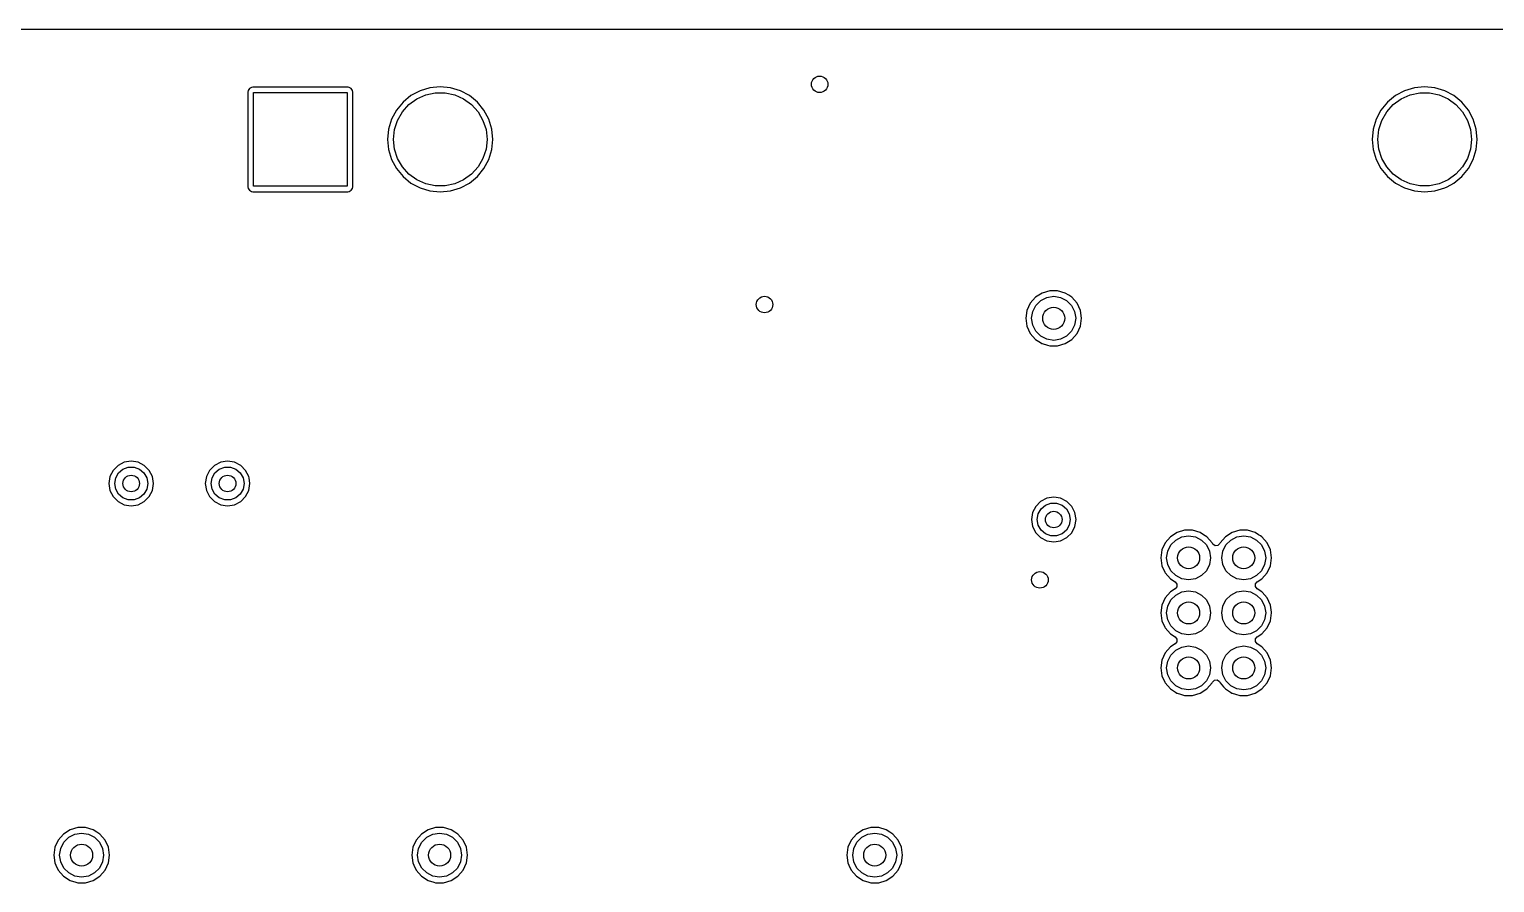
# Model space of a CAD drawing. Extents: x 107 to 211, y -135 to -72.
# Drawn here: x 158.65 to 185.26, y -87 to -71.5 of the extents above; entities that cross this region are included whole.
import ezdxf

# ---------------------------------------------------------------- set-up
doc = ezdxf.new("R2010")
doc.units = 0
doc.layers.add('BLACK', color=7, linetype='CONTINUOUS')

msp = doc.modelspace()

# ---------------------------------------------------------------- linework, layer by layer
at = {"layer": 'BLACK', "linetype": 'CONTINUOUS'}
for p, q in [((110.750911, -71.5005), (207.249089, -71.5005)), ((162.626281, -72.610788), (162.620451, -72.640102)), ((162.626282, -72.610786), (162.626281, -72.610788)), ((162.648493, -72.577543), (162.626282, -72.610786)), ((162.648496, -72.57754), (162.648493, -72.577543)), ((162.681735, -72.555331), (162.648496, -72.57754)), ((162.711053, -72.5495), (162.681735, -72.555331)), ((164.430848, -72.5495), (162.711053, -72.5495)), ((164.43085, -72.5495), (164.430848, -72.5495)), ((164.44251, -72.551819), (164.43085, -72.5495)), ((164.460162, -72.55533), (164.44251, -72.551819)), ((164.460164, -72.555331), (164.460162, -72.55533)), ((164.493407, -72.577542), (164.460164, -72.555331)), ((164.49341, -72.577545), (164.493407, -72.577542)), ((164.515619, -72.610784), (164.49341, -72.577545)), ((164.515619, -72.610786), (164.515619, -72.610784)), ((164.51562, -72.610787), (164.515619, -72.610786)), ((164.52145, -72.640102), (164.51562, -72.610787)), ((165.745445, -72.617605), (165.580333, -72.705859)), ((165.924618, -72.563253), (165.745445, -72.617605)), ((166.110951, -72.544901), (165.924618, -72.563253)), ((166.297283, -72.563253), (166.110951, -72.544901)), ((166.476456, -72.617605), (166.297283, -72.563253)), ((166.641568, -72.705859), (166.476456, -72.617605)), ((183.619494, -72.617605), (183.454382, -72.705859)), ((183.798667, -72.563253), (183.619494, -72.617605)), ((183.985, -72.544901), (183.798667, -72.563253)), ((184.171332, -72.563253), (183.985, -72.544901)), ((184.350505, -72.617605), (184.171332, -72.563253)), ((184.515617, -72.705859), (184.350505, -72.617605)), ((162.620451, -72.640102), (162.620451, -74.359897)), ((162.720951, -74.35), (162.720951, -72.65)), ((162.720951, -72.65), (164.420951, -72.65)), ((164.420951, -72.65), (164.420951, -74.35)), ((164.52145, -73.5), (164.52145, -72.640102)), ((165.435594, -72.824643), (165.316816, -72.969373)), ((165.423287, -73.000383), (165.54219, -72.868327)), ((165.580324, -72.705865), (165.435594, -72.824643)), ((165.54219, -72.868327), (165.685951, -72.763878)), ((165.580333, -72.705859), (165.580324, -72.705865)), ((165.685951, -72.763878), (165.848287, -72.691602)), ((165.848287, -72.691602), (166.022102, -72.654656)), ((166.022102, -72.654656), (166.1998, -72.654656)), ((166.1998, -72.654656), (166.373615, -72.691602)), ((166.373615, -72.691602), (166.535951, -72.763878)), ((166.535951, -72.763878), (166.679712, -72.868327)), ((166.641573, -72.705862), (166.641568, -72.705859)), ((166.641576, -72.705864), (166.641573, -72.705862)), ((166.786308, -72.824643), (166.641576, -72.705864)), ((166.679712, -72.868327), (166.798615, -73.000383)), ((166.905087, -72.969375), (166.786308, -72.824643)), ((183.309643, -72.824643), (183.190865, -72.969373)), ((183.297336, -73.000383), (183.416239, -72.868327)), ((183.454373, -72.705865), (183.309643, -72.824643)), ((183.416239, -72.868327), (183.56, -72.763878)), ((183.454382, -72.705859), (183.454373, -72.705865)), ((183.56, -72.763878), (183.722336, -72.691602)), ((183.722336, -72.691602), (183.896151, -72.654656)), ((183.896151, -72.654656), (184.073849, -72.654656)), ((184.073849, -72.654656), (184.247664, -72.691602)), ((184.247664, -72.691602), (184.41, -72.763878)), ((184.41, -72.763878), (184.553761, -72.868327)), ((184.515622, -72.705862), (184.515617, -72.705859)), ((184.515625, -72.705864), (184.515622, -72.705862)), ((184.660357, -72.824643), (184.515625, -72.705864)), ((184.553761, -72.868327), (184.672664, -73.000383)), ((184.779136, -72.969375), (184.660357, -72.824643)), ((165.228556, -73.134494), (165.174204, -73.313667)), ((165.31681, -72.969382), (165.228556, -73.134494)), ((165.279526, -73.323275), (165.334437, -73.154274)), ((165.316816, -72.969373), (165.31681, -72.969382)), ((165.334437, -73.154274), (165.423287, -73.000383)), ((166.798615, -73.000383), (166.887465, -73.154274)), ((166.887465, -73.154274), (166.942376, -73.323275)), ((166.905089, -72.96938), (166.905087, -72.969375)), ((166.905091, -72.969382), (166.905089, -72.96938)), ((166.993345, -73.134494), (166.905091, -72.969382)), ((166.993345, -73.134496), (166.993345, -73.134494)), ((166.993347, -73.134499), (166.993345, -73.134496)), ((167.047698, -73.313669), (166.993347, -73.134499)), ((183.102605, -73.134494), (183.048253, -73.313667)), ((183.190859, -72.969382), (183.102605, -73.134494)), ((183.153575, -73.323275), (183.208486, -73.154274)), ((183.190865, -72.969373), (183.190859, -72.969382)), ((183.208486, -73.154274), (183.297336, -73.000383)), ((184.672664, -73.000383), (184.761514, -73.154274)), ((184.761514, -73.154274), (184.816425, -73.323275)), ((184.779138, -72.96938), (184.779136, -72.969375)), ((184.77914, -72.969382), (184.779138, -72.96938)), ((184.867394, -73.134494), (184.77914, -72.969382)), ((184.867394, -73.134496), (184.867394, -73.134494)), ((184.867396, -73.134499), (184.867394, -73.134496)), ((184.921747, -73.313669), (184.867396, -73.134499)), ((165.174204, -73.313667), (165.155852, -73.5)), ((165.260951, -73.5), (165.279526, -73.323275)), ((166.942376, -73.323275), (166.960951, -73.5)), ((167.06605, -73.5), (167.047698, -73.313669)), ((183.048253, -73.313667), (183.029901, -73.5)), ((183.135, -73.5), (183.153575, -73.323275)), ((184.816425, -73.323275), (184.835, -73.5)), ((184.940099, -73.5), (184.921747, -73.313669)), ((164.521451, -74.359899), (164.52145, -73.5)), ((165.155852, -73.5), (165.174204, -73.686332)), ((165.174204, -73.686332), (165.228556, -73.865505)), ((165.279526, -73.676725), (165.260951, -73.5)), ((165.334437, -73.845726), (165.279526, -73.676725)), ((166.942376, -73.676725), (166.887465, -73.845726)), ((166.960951, -73.5), (166.942376, -73.676725)), ((166.993347, -73.865501), (167.047698, -73.686331)), ((167.047698, -73.686331), (167.06605, -73.5)), ((183.029901, -73.5), (183.048253, -73.686332)), ((183.048253, -73.686332), (183.102605, -73.865505)), ((183.153575, -73.676725), (183.135, -73.5)), ((183.208486, -73.845726), (183.153575, -73.676725)), ((184.816425, -73.676725), (184.761514, -73.845726)), ((184.835, -73.5), (184.816425, -73.676725)), ((184.867396, -73.865501), (184.921747, -73.686331)), ((184.921747, -73.686331), (184.940099, -73.5)), ((165.228556, -73.865505), (165.31681, -74.030617)), ((165.423287, -73.999617), (165.334437, -73.845726)), ((166.887465, -73.845726), (166.798615, -73.999617)), ((166.905087, -74.030625), (166.993347, -73.865501)), ((183.102605, -73.865505), (183.190859, -74.030617)), ((183.297336, -73.999617), (183.208486, -73.845726)), ((184.761514, -73.845726), (184.672664, -73.999617)), ((184.779136, -74.030625), (184.867396, -73.865501)), ((165.31681, -74.030617), (165.316813, -74.030622)), ((165.316813, -74.030622), (165.316815, -74.030625)), ((165.316815, -74.030625), (165.435594, -74.175357)), ((165.54219, -74.131673), (165.423287, -73.999617)), ((165.435594, -74.175357), (165.580326, -74.294136)), ((165.685951, -74.236122), (165.54219, -74.131673)), ((166.679712, -74.131673), (166.535951, -74.236122)), ((166.641576, -74.294136), (166.786308, -74.175357)), ((166.798615, -73.999617), (166.679712, -74.131673)), ((166.786308, -74.175357), (166.905087, -74.030625)), ((183.190859, -74.030617), (183.190862, -74.030622)), ((183.190862, -74.030622), (183.190864, -74.030625)), ((183.190864, -74.030625), (183.309643, -74.175357)), ((183.416239, -74.131673), (183.297336, -73.999617)), ((183.309643, -74.175357), (183.454375, -74.294136)), ((183.56, -74.236122), (183.416239, -74.131673)), ((184.553761, -74.131673), (184.41, -74.236122)), ((184.515625, -74.294136), (184.660357, -74.175357)), ((184.672664, -73.999617), (184.553761, -74.131673)), ((184.660357, -74.175357), (184.779136, -74.030625)), ((162.620451, -74.359897), (162.626282, -74.389215)), ((162.626282, -74.389215), (162.648491, -74.422454)), ((162.648491, -74.422454), (162.648493, -74.422456)), ((162.648493, -74.422456), (162.648494, -74.422457)), ((162.648494, -74.422457), (162.681738, -74.444669)), ((162.681738, -74.444669), (162.711052, -74.4505)), ((162.711052, -74.4505), (164.430849, -74.450499)), ((164.420951, -74.35), (162.720951, -74.35)), ((164.430849, -74.450499), (164.460164, -74.444669)), ((164.460164, -74.444669), (164.460165, -74.444668)), ((164.460165, -74.444668), (164.460166, -74.444668)), ((164.460166, -74.444668), (164.493405, -74.422459)), ((164.493404, -74.422459), (164.493408, -74.422457)), ((164.493405, -74.422459), (164.493404, -74.422459)), ((164.493408, -74.422457), (164.51562, -74.389213)), ((164.51562, -74.389213), (164.521451, -74.359899)), ((165.580326, -74.294136), (165.580331, -74.294138)), ((165.580331, -74.294138), (165.580333, -74.29414)), ((165.580333, -74.29414), (165.745445, -74.382394)), ((165.848287, -74.308398), (165.685951, -74.236122)), ((165.745445, -74.382394), (165.745447, -74.382394)), ((165.745447, -74.382394), (165.74545, -74.382396)), ((165.74545, -74.382396), (165.92462, -74.436747)), ((166.022102, -74.345344), (165.848287, -74.308398)), ((165.92462, -74.436747), (166.110951, -74.455099)), ((166.1998, -74.345344), (166.022102, -74.345344)), ((166.110951, -74.455099), (166.297282, -74.436747)), ((166.373615, -74.308398), (166.1998, -74.345344)), ((166.297282, -74.436747), (166.476452, -74.382396)), ((166.535951, -74.236122), (166.373615, -74.308398)), ((166.476452, -74.382396), (166.641576, -74.294136)), ((183.454375, -74.294136), (183.45438, -74.294138)), ((183.45438, -74.294138), (183.454382, -74.29414)), ((183.454382, -74.29414), (183.619494, -74.382394)), ((183.722336, -74.308398), (183.56, -74.236122)), ((183.619494, -74.382394), (183.619496, -74.382394)), ((183.619496, -74.382394), (183.619499, -74.382396)), ((183.619499, -74.382396), (183.798669, -74.436747)), ((183.896151, -74.345344), (183.722336, -74.308398)), ((183.798669, -74.436747), (183.985, -74.455099)), ((184.073849, -74.345344), (183.896151, -74.345344)), ((183.985, -74.455099), (184.171331, -74.436747)), ((184.247664, -74.308398), (184.073849, -74.345344)), ((184.171331, -74.436747), (184.350501, -74.382396)), ((184.41, -74.236122), (184.247664, -74.308398)), ((184.350501, -74.382396), (184.392594, -74.359897)), ((184.392594, -74.359897), (184.515625, -74.294136)), ((177.039945, -76.290047), (176.918875, -76.367855)), ((177.039949, -76.290046), (177.039945, -76.290047)), ((177.178036, -76.2495), (177.039949, -76.290046)), ((177.126393, -76.369577), (177.25, -76.35)), ((177.178039, -76.2495), (177.178036, -76.2495)), ((177.321961, -76.2495), (177.178039, -76.2495)), ((177.25, -76.35), (177.373607, -76.369577)), ((177.321964, -76.2495), (177.321961, -76.2495)), ((177.46005, -76.290046), (177.321964, -76.2495)), ((177.460054, -76.290047), (177.46005, -76.290046)), ((177.524182, -76.33126), (177.460054, -76.290047)), ((177.581128, -76.367857), (177.524182, -76.33126)), ((176.764834, -76.607545), (176.744353, -76.75)), ((176.824623, -76.476626), (176.764834, -76.607545)), ((176.918868, -76.36786), (176.824623, -76.476626)), ((176.85, -76.75), (176.869577, -76.626393)), ((176.869577, -76.626393), (176.926393, -76.514886)), ((176.918875, -76.367855), (176.918868, -76.36786)), ((176.926393, -76.514886), (177.014886, -76.426393)), ((177.014886, -76.426393), (177.126393, -76.369577)), ((177.373607, -76.369577), (177.485114, -76.426393)), ((177.485114, -76.426393), (177.573607, -76.514886)), ((177.573607, -76.514886), (177.630423, -76.626393)), ((177.581129, -76.367859), (177.581128, -76.367857)), ((177.581131, -76.36786), (177.581129, -76.367859)), ((177.628, -76.421951), (177.581131, -76.36786)), ((177.675377, -76.476627), (177.628, -76.421951)), ((177.630423, -76.626393), (177.65, -76.75)), ((177.735165, -76.607543), (177.675377, -76.476627)), ((177.755647, -76.75), (177.735165, -76.607543)), ((176.744353, -76.75), (176.764834, -76.892454)), ((176.764834, -76.892454), (176.824623, -77.023373)), ((176.869577, -76.873607), (176.85, -76.75)), ((176.926393, -76.985114), (176.869577, -76.873607)), ((177.630423, -76.873607), (177.573607, -76.985114)), ((177.65, -76.75), (177.630423, -76.873607)), ((177.675377, -77.023373), (177.735165, -76.892457)), ((177.735165, -76.892457), (177.755647, -76.75)), ((176.824623, -77.023373), (176.918868, -77.132139)), ((176.918868, -77.132139), (176.918869, -77.13214)), ((176.918869, -77.13214), (176.918872, -77.132143)), ((176.918872, -77.132143), (177.011474, -77.191654)), ((177.014886, -77.073607), (176.926393, -76.985114)), ((177.126393, -77.130423), (177.014886, -77.073607)), ((177.25, -77.15), (177.126393, -77.130423)), ((177.373607, -77.130423), (177.25, -77.15)), ((177.485114, -77.073607), (177.373607, -77.130423)), ((177.460053, -77.209953), (177.581128, -77.132143)), ((177.573607, -76.985114), (177.485114, -77.073607)), ((177.581128, -77.132143), (177.675377, -77.023373)), ((177.011474, -77.191654), (177.033646, -77.205904)), ((177.033646, -77.205904), (177.039947, -77.209953)), ((177.039947, -77.209953), (177.136632, -77.238342)), ((177.136632, -77.238342), (177.178035, -77.250499)), ((177.178035, -77.250499), (177.178037, -77.2505)), ((177.178037, -77.2505), (177.178039, -77.2505)), ((177.178039, -77.2505), (177.321963, -77.2505)), ((177.321963, -77.2505), (177.321964, -77.250499)), ((177.321964, -77.250499), (177.460053, -77.209953)), ((160.171951, -79.511656), (160.114353, -79.624698)), ((160.261656, -79.421951), (160.171951, -79.511656)), ((160.374698, -79.364353), (160.261656, -79.421951)), ((160.270187, -79.557164), (160.35, -79.490192)), ((160.35, -79.490192), (160.447906, -79.454558)), ((160.5, -79.344508), (160.374698, -79.364353)), ((160.447906, -79.454558), (160.552094, -79.454558)), ((160.625301, -79.364353), (160.5, -79.344508)), ((160.552094, -79.454558), (160.65, -79.490192)), ((160.625302, -79.364353), (160.625301, -79.364353)), ((160.625304, -79.364354), (160.625302, -79.364353)), ((160.738342, -79.42195), (160.625304, -79.364354)), ((160.65, -79.490192), (160.729813, -79.557164)), ((160.82805, -79.511658), (160.738342, -79.42195)), ((160.885646, -79.624696), (160.82805, -79.511658)), ((161.921951, -79.511656), (161.864353, -79.624698)), ((162.011656, -79.421951), (161.921951, -79.511656)), ((162.124698, -79.364353), (162.011656, -79.421951)), ((162.020187, -79.557164), (162.1, -79.490192)), ((162.1, -79.490192), (162.197906, -79.454558)), ((162.25, -79.344508), (162.124698, -79.364353)), ((162.197906, -79.454558), (162.302094, -79.454558)), ((162.375301, -79.364353), (162.25, -79.344508)), ((162.302094, -79.454558), (162.4, -79.490192)), ((162.375302, -79.364353), (162.375301, -79.364353)), ((162.375304, -79.364354), (162.375302, -79.364353)), ((162.488342, -79.42195), (162.375304, -79.364354)), ((162.4, -79.490192), (162.479813, -79.557164)), ((162.57805, -79.511658), (162.488342, -79.42195)), ((162.635646, -79.624696), (162.57805, -79.511658)), ((160.114353, -79.624698), (160.094508, -79.75)), ((160.094508, -79.75), (160.114353, -79.875301)), ((160.2, -79.75), (160.218092, -79.647394)), ((160.218092, -79.852606), (160.2, -79.75)), ((160.218092, -79.647394), (160.270187, -79.557164)), ((160.729813, -79.557164), (160.781908, -79.647394)), ((160.781908, -79.647394), (160.8, -79.75)), ((160.8, -79.75), (160.781908, -79.852606)), ((160.905492, -79.75), (160.885646, -79.624696)), ((160.885646, -79.875304), (160.905492, -79.75)), ((161.864353, -79.624698), (161.844508, -79.75)), ((161.844508, -79.75), (161.864353, -79.875301)), ((161.95, -79.75), (161.968092, -79.647394)), ((161.968092, -79.852606), (161.95, -79.75)), ((161.968092, -79.647394), (162.020187, -79.557164)), ((162.479813, -79.557164), (162.531908, -79.647394)), ((162.531908, -79.647394), (162.55, -79.75)), ((162.55, -79.75), (162.531908, -79.852606)), ((162.639246, -79.647425), (162.635646, -79.624696)), ((162.635646, -79.875304), (162.655492, -79.75)), ((162.655492, -79.75), (162.639246, -79.647425)), ((160.114353, -79.875301), (160.114353, -79.875302)), ((160.114353, -79.875302), (160.114354, -79.875304)), ((160.114354, -79.875304), (160.17195, -79.988342)), ((160.17195, -79.988342), (160.261658, -80.07805)), ((160.270187, -79.942836), (160.218092, -79.852606)), ((160.261658, -80.07805), (160.374696, -80.135646)), ((160.35, -80.009808), (160.270187, -79.942836)), ((160.447906, -80.045442), (160.35, -80.009808)), ((160.552094, -80.045442), (160.447906, -80.045442)), ((160.65, -80.009808), (160.552094, -80.045442)), ((160.625304, -80.135646), (160.738342, -80.07805)), ((160.729813, -79.942836), (160.65, -80.009808)), ((160.781908, -79.852606), (160.729813, -79.942836)), ((160.738342, -80.07805), (160.82805, -79.988342)), ((160.82805, -79.988342), (160.885646, -79.875304)), ((161.864353, -79.875301), (161.864353, -79.875302)), ((161.864353, -79.875302), (161.864354, -79.875304)), ((161.864354, -79.875304), (161.92195, -79.988342)), ((161.92195, -79.988342), (162.011658, -80.07805)), ((162.020187, -79.942836), (161.968092, -79.852606)), ((162.011658, -80.07805), (162.124696, -80.135646)), ((162.1, -80.009808), (162.020187, -79.942836)), ((162.197906, -80.045442), (162.1, -80.009808)), ((162.302094, -80.045442), (162.197906, -80.045442)), ((162.4, -80.009808), (162.302094, -80.045442)), ((162.375304, -80.135646), (162.488342, -80.07805)), ((162.479813, -79.942836), (162.4, -80.009808)), ((162.531908, -79.852606), (162.479813, -79.942836)), ((162.488342, -80.07805), (162.57805, -79.988342)), ((162.57805, -79.988342), (162.635646, -79.875304)), ((177.012607, -80.076951), (176.922902, -80.166656)), ((177.125649, -80.019353), (177.012607, -80.076951)), ((177.250951, -79.999508), (177.125649, -80.019353)), ((177.376252, -80.019353), (177.250951, -79.999508)), ((177.376253, -80.019353), (177.376252, -80.019353)), ((177.376255, -80.019354), (177.376253, -80.019353)), ((177.489293, -80.07695), (177.376255, -80.019354)), ((177.579001, -80.166658), (177.489293, -80.07695)), ((160.374696, -80.135646), (160.5, -80.155492)), ((160.5, -80.155492), (160.625304, -80.135646)), ((162.124696, -80.135646), (162.25, -80.155492)), ((162.25, -80.155492), (162.375304, -80.135646)), ((176.865304, -80.279698), (176.845459, -80.405)), ((176.922902, -80.166656), (176.865304, -80.279698)), ((176.950951, -80.405), (176.969043, -80.302394)), ((176.969043, -80.302394), (177.021138, -80.212164)), ((177.021138, -80.212164), (177.100951, -80.145192)), ((177.100951, -80.145192), (177.198857, -80.109558)), ((177.198857, -80.109558), (177.303045, -80.109558)), ((177.303045, -80.109558), (177.400951, -80.145192)), ((177.400951, -80.145192), (177.480764, -80.212164)), ((177.480764, -80.212164), (177.532859, -80.302394)), ((177.532859, -80.302394), (177.550951, -80.405)), ((177.636597, -80.279696), (177.579001, -80.166658)), ((177.656443, -80.405), (177.636597, -80.279696)), ((176.845459, -80.405), (176.865304, -80.530301)), ((176.865304, -80.530301), (176.865304, -80.530302)), ((176.865304, -80.530302), (176.865305, -80.530304)), ((176.865305, -80.530304), (176.922901, -80.643342)), ((176.969043, -80.507606), (176.950951, -80.405)), ((177.021138, -80.597836), (176.969043, -80.507606)), ((177.100951, -80.664808), (177.021138, -80.597836)), ((177.480764, -80.597836), (177.400951, -80.664808)), ((177.532859, -80.507606), (177.480764, -80.597836)), ((177.550951, -80.405), (177.532859, -80.507606)), ((177.579001, -80.643342), (177.636597, -80.530304)), ((177.636597, -80.530304), (177.656443, -80.405)), ((179.628036, -80.5995), (179.489949, -80.640046)), ((179.628039, -80.5995), (179.628036, -80.5995)), ((179.771961, -80.5995), (179.628039, -80.5995)), ((179.771964, -80.5995), (179.771961, -80.5995)), ((179.91005, -80.640046), (179.771964, -80.5995)), ((180.628036, -80.5995), (180.489949, -80.640046)), ((180.628039, -80.5995), (180.628036, -80.5995)), ((180.771961, -80.5995), (180.628039, -80.5995)), ((180.771964, -80.5995), (180.771961, -80.5995)), ((180.91005, -80.640046), (180.771964, -80.5995)), ((176.922901, -80.643342), (177.012609, -80.73305)), ((177.012609, -80.73305), (177.125647, -80.790646)), ((177.198857, -80.700442), (177.100951, -80.664808)), ((177.125647, -80.790646), (177.250951, -80.810492)), ((177.303045, -80.700442), (177.198857, -80.700442)), ((177.250951, -80.810492), (177.376255, -80.790646)), ((177.400951, -80.664808), (177.303045, -80.700442)), ((177.376255, -80.790646), (177.489293, -80.73305)), ((177.489293, -80.73305), (177.579001, -80.643342)), ((179.274623, -80.826626), (179.214834, -80.957545)), ((179.368868, -80.71786), (179.274623, -80.826626)), ((179.319577, -80.976393), (179.376393, -80.864886)), ((179.368875, -80.717855), (179.368868, -80.71786)), ((179.489945, -80.640047), (179.368875, -80.717855)), ((179.376393, -80.864886), (179.464886, -80.776393)), ((179.464886, -80.776393), (179.576393, -80.719577)), ((179.489949, -80.640046), (179.489945, -80.640047)), ((179.576393, -80.719577), (179.7, -80.7)), ((179.7, -80.7), (179.823607, -80.719577)), ((179.823607, -80.719577), (179.935114, -80.776393)), ((179.910054, -80.640047), (179.91005, -80.640046)), ((179.971288, -80.6794), (179.910054, -80.640047)), ((179.935114, -80.776393), (180.023607, -80.864886)), ((180.031128, -80.717857), (179.971288, -80.6794)), ((180.023607, -80.864886), (180.080423, -80.976393)), ((180.031129, -80.717859), (180.031128, -80.717857)), ((180.031131, -80.71786), (180.031129, -80.717859)), ((180.125377, -80.826627), (180.031131, -80.71786)), ((180.132688, -80.842635), (180.125377, -80.826627)), ((180.139721, -80.854816), (180.132688, -80.842635)), ((180.181414, -80.883521), (180.139721, -80.854816)), ((180.231804, -80.87871), (180.181414, -80.883521)), ((180.267312, -80.842635), (180.231804, -80.87871)), ((180.274622, -80.826627), (180.267312, -80.842635)), ((180.368868, -80.71786), (180.274622, -80.826627)), ((180.319577, -80.976393), (180.376393, -80.864886)), ((180.368875, -80.717855), (180.368868, -80.71786)), ((180.489945, -80.640047), (180.368875, -80.717855)), ((180.376393, -80.864886), (180.464886, -80.776393)), ((180.464886, -80.776393), (180.576393, -80.719577)), ((180.489949, -80.640046), (180.489945, -80.640047)), ((180.576393, -80.719577), (180.7, -80.7)), ((180.7, -80.7), (180.823607, -80.719577)), ((180.823607, -80.719577), (180.935114, -80.776393)), ((180.910054, -80.640047), (180.91005, -80.640046)), ((180.971288, -80.6794), (180.910054, -80.640047)), ((180.935114, -80.776393), (181.023607, -80.864886)), ((181.003342, -80.7), (180.971288, -80.6794)), ((181.031128, -80.717857), (181.003342, -80.7)), ((181.023607, -80.864886), (181.080423, -80.976393)), ((181.125377, -80.826627), (181.031128, -80.717857)), ((181.185165, -80.957543), (181.125377, -80.826627)), ((179.214834, -80.957545), (179.194353, -81.1)), ((179.194353, -81.1), (179.214834, -81.242454)), ((179.3, -81.1), (179.319577, -80.976393)), ((179.319577, -81.223607), (179.3, -81.1)), ((180.080423, -80.976393), (180.1, -81.1)), ((180.1, -81.1), (180.080423, -81.223607)), ((180.3, -81.1), (180.319577, -80.976393)), ((180.319577, -81.223607), (180.3, -81.1)), ((181.080423, -80.976393), (181.1, -81.1)), ((181.1, -81.1), (181.080423, -81.223607)), ((181.205647, -81.1), (181.185165, -80.957543)), ((181.185165, -81.242457), (181.205647, -81.1)), ((179.214834, -81.242454), (179.214834, -81.242455)), ((179.214834, -81.242455), (179.214835, -81.242457)), ((179.214835, -81.242457), (179.267313, -81.357366)), ((179.267313, -81.357366), (179.274623, -81.373373)), ((179.274623, -81.373373), (179.368868, -81.482139)), ((179.376393, -81.335114), (179.319577, -81.223607)), ((179.464886, -81.423607), (179.376393, -81.335114)), ((180.023607, -81.335114), (179.935114, -81.423607)), ((180.080423, -81.223607), (180.023607, -81.335114)), ((180.376393, -81.335114), (180.319577, -81.223607)), ((180.464886, -81.423607), (180.376393, -81.335114)), ((181.023607, -81.335114), (180.935114, -81.423607)), ((181.080423, -81.223607), (181.023607, -81.335114)), ((181.031128, -81.482143), (181.125377, -81.373373)), ((181.125377, -81.373373), (181.185165, -81.242457)), ((179.368868, -81.482139), (179.368869, -81.48214)), ((179.368869, -81.48214), (179.368872, -81.482143)), ((179.368872, -81.482143), (179.455394, -81.537747)), ((179.455394, -81.662253), (179.368872, -81.717857)), ((179.455394, -81.537747), (179.486049, -81.578028)), ((179.48364, -81.62859), (179.455394, -81.662253)), ((179.576393, -81.480423), (179.464886, -81.423607)), ((179.486049, -81.578028), (179.48364, -81.62859)), ((179.7, -81.5), (179.576393, -81.480423)), ((179.823607, -81.480423), (179.7, -81.5)), ((179.935114, -81.423607), (179.823607, -81.480423)), ((180.576393, -81.480423), (180.464886, -81.423607)), ((180.7, -81.5), (180.576393, -81.480423)), ((180.823607, -81.480423), (180.7, -81.5)), ((180.935114, -81.423607), (180.823607, -81.480423)), ((180.91395, -81.621972), (180.916359, -81.571411)), ((180.944605, -81.662252), (180.91395, -81.621972)), ((180.916359, -81.571411), (180.944606, -81.537747)), ((181.031128, -81.717857), (180.944605, -81.662252)), ((180.944606, -81.537747), (181.031128, -81.482143)), ((179.274623, -81.826626), (179.214834, -81.957545)), ((179.368868, -81.71786), (179.274623, -81.826626)), ((179.319577, -81.976393), (179.376393, -81.864886)), ((179.368872, -81.717857), (179.368868, -81.71786)), ((179.376393, -81.864886), (179.464886, -81.776393)), ((179.464886, -81.776393), (179.576393, -81.719577)), ((179.576393, -81.719577), (179.7, -81.7)), ((179.7, -81.7), (179.823607, -81.719577)), ((179.823607, -81.719577), (179.935114, -81.776393)), ((179.935114, -81.776393), (180.023607, -81.864886)), ((180.023607, -81.864886), (180.080423, -81.976393)), ((180.319577, -81.976393), (180.376393, -81.864886)), ((180.376393, -81.864886), (180.464886, -81.776393)), ((180.464886, -81.776393), (180.576393, -81.719577)), ((180.576393, -81.719577), (180.7, -81.7)), ((180.7, -81.7), (180.823607, -81.719577)), ((180.823607, -81.719577), (180.935114, -81.776393)), ((180.935114, -81.776393), (181.023607, -81.864886)), ((181.023607, -81.864886), (181.080423, -81.976393)), ((181.031129, -81.717859), (181.031128, -81.717857)), ((181.031131, -81.71786), (181.031129, -81.717859)), ((181.037581, -81.725304), (181.031131, -81.71786)), ((181.125377, -81.826627), (181.037581, -81.725304)), ((181.185165, -81.957543), (181.125377, -81.826627)), ((179.214834, -81.957545), (179.194353, -82.1)), ((179.194353, -82.1), (179.214834, -82.242454)), ((179.3, -82.1), (179.319577, -81.976393)), ((179.319577, -82.223607), (179.3, -82.1)), ((180.080423, -81.976393), (180.1, -82.1)), ((180.1, -82.1), (180.080423, -82.223607)), ((180.3, -82.1), (180.319577, -81.976393)), ((180.319577, -82.223607), (180.3, -82.1)), ((181.080423, -81.976393), (181.1, -82.1)), ((181.1, -82.1), (181.080423, -82.223607)), ((181.203476, -82.084897), (181.185165, -81.957543)), ((181.185165, -82.242457), (181.205647, -82.1)), ((181.205647, -82.1), (181.203476, -82.084897)), ((179.214834, -82.242454), (179.214834, -82.242455)), ((179.214834, -82.242455), (179.214835, -82.242457)), ((179.214835, -82.242457), (179.267313, -82.357366)), ((179.267313, -82.357366), (179.274623, -82.373373)), ((179.274623, -82.373373), (179.368868, -82.482139)), ((179.376393, -82.335114), (179.319577, -82.223607)), ((179.368868, -82.482139), (179.368869, -82.48214)), ((179.368869, -82.48214), (179.368872, -82.482143)), ((179.368872, -82.482143), (179.455394, -82.537747)), ((179.464886, -82.423607), (179.376393, -82.335114)), ((179.576393, -82.480423), (179.464886, -82.423607)), ((179.7, -82.5), (179.576393, -82.480423)), ((179.823607, -82.480423), (179.7, -82.5)), ((179.935114, -82.423607), (179.823607, -82.480423)), ((180.023607, -82.335114), (179.935114, -82.423607)), ((180.080423, -82.223607), (180.023607, -82.335114)), ((180.376393, -82.335114), (180.319577, -82.223607)), ((180.464886, -82.423607), (180.376393, -82.335114)), ((180.576393, -82.480423), (180.464886, -82.423607)), ((180.7, -82.5), (180.576393, -82.480423)), ((180.823607, -82.480423), (180.7, -82.5)), ((180.935114, -82.423607), (180.823607, -82.480423)), ((181.023607, -82.335114), (180.935114, -82.423607)), ((180.944606, -82.537747), (181.031128, -82.482143)), ((181.080423, -82.223607), (181.023607, -82.335114)), ((181.031128, -82.482143), (181.125377, -82.373373)), ((181.125377, -82.373373), (181.185165, -82.242457)), ((179.368868, -82.71786), (179.274623, -82.826626)), ((179.368872, -82.717857), (179.368868, -82.71786)), ((179.455394, -82.662253), (179.368872, -82.717857)), ((179.455394, -82.537747), (179.486049, -82.578028)), ((179.48364, -82.62859), (179.455394, -82.662253)), ((179.464886, -82.776393), (179.576393, -82.719577)), ((179.486049, -82.578028), (179.48364, -82.62859)), ((179.576393, -82.719577), (179.7, -82.7)), ((179.7, -82.7), (179.823607, -82.719577)), ((179.823607, -82.719577), (179.935114, -82.776393)), ((180.464886, -82.776393), (180.576393, -82.719577)), ((180.576393, -82.719577), (180.7, -82.7)), ((180.7, -82.7), (180.823607, -82.719577)), ((180.823607, -82.719577), (180.935114, -82.776393)), ((180.91395, -82.621972), (180.916359, -82.571411)), ((180.944605, -82.662252), (180.91395, -82.621972)), ((180.916359, -82.571411), (180.944606, -82.537747)), ((181.031128, -82.717857), (180.944605, -82.662252)), ((181.125377, -82.826627), (181.031128, -82.717857)), ((179.214834, -82.957545), (179.194353, -83.1)), ((179.274623, -82.826626), (179.214834, -82.957545)), ((179.3, -83.1), (179.319577, -82.976393)), ((179.319577, -82.976393), (179.376393, -82.864886)), ((179.376393, -82.864886), (179.464886, -82.776393)), ((179.935114, -82.776393), (180.023607, -82.864886)), ((180.023607, -82.864886), (180.080423, -82.976393)), ((180.080423, -82.976393), (180.1, -83.1)), ((180.3, -83.1), (180.319577, -82.976393)), ((180.319577, -82.976393), (180.376393, -82.864886)), ((180.376393, -82.864886), (180.464886, -82.776393)), ((180.935114, -82.776393), (181.023607, -82.864886)), ((181.023607, -82.864886), (181.080423, -82.976393)), ((181.080423, -82.976393), (181.1, -83.1)), ((181.185165, -82.957543), (181.125377, -82.826627)), ((181.205647, -83.1), (181.185165, -82.957543)), ((179.194353, -83.1), (179.214834, -83.242454)), ((179.214834, -83.242454), (179.214834, -83.242455)), ((179.214834, -83.242455), (179.214835, -83.242457)), ((179.214835, -83.242457), (179.267313, -83.357366)), ((179.319577, -83.223607), (179.3, -83.1)), ((179.376393, -83.335114), (179.319577, -83.223607)), ((180.080423, -83.223607), (180.023607, -83.335114)), ((180.1, -83.1), (180.080423, -83.223607)), ((180.319577, -83.223607), (180.3, -83.1)), ((180.376393, -83.335114), (180.319577, -83.223607)), ((181.080423, -83.223607), (181.023607, -83.335114)), ((181.1, -83.1), (181.080423, -83.223607)), ((181.125377, -83.373373), (181.185165, -83.242457)), ((181.185165, -83.242457), (181.205647, -83.1)), ((179.267313, -83.357366), (179.274623, -83.373373)), ((179.274623, -83.373373), (179.368868, -83.482139)), ((179.368868, -83.482139), (179.368869, -83.48214)), ((179.368869, -83.48214), (179.368872, -83.482143)), ((179.368872, -83.482143), (179.461474, -83.541654)), ((179.464886, -83.423607), (179.376393, -83.335114)), ((179.461474, -83.541654), (179.485921, -83.557366)), ((179.576393, -83.480423), (179.464886, -83.423607)), ((179.7, -83.5), (179.576393, -83.480423)), ((179.823607, -83.480423), (179.7, -83.5)), ((179.935114, -83.423607), (179.823607, -83.480423)), ((179.910053, -83.559953), (180.031128, -83.482143)), ((180.023607, -83.335114), (179.935114, -83.423607)), ((180.031128, -83.482143), (180.125377, -83.373373)), ((180.125377, -83.373373), (180.132687, -83.357365)), ((180.132687, -83.357365), (180.168195, -83.32129)), ((180.168195, -83.32129), (180.218585, -83.316478)), ((180.218585, -83.316478), (180.260278, -83.345182)), ((180.260278, -83.345182), (180.267311, -83.357364)), ((180.267311, -83.357364), (180.274623, -83.373373)), ((180.274623, -83.373373), (180.332932, -83.440666)), ((180.332932, -83.440666), (180.368868, -83.482139)), ((180.368868, -83.482139), (180.368869, -83.48214)), ((180.368869, -83.48214), (180.368872, -83.482143)), ((180.368872, -83.482143), (180.461474, -83.541654)), ((180.464886, -83.423607), (180.376393, -83.335114)), ((180.461474, -83.541654), (180.485921, -83.557366)), ((180.576393, -83.480423), (180.464886, -83.423607)), ((180.7, -83.5), (180.576393, -83.480423)), ((180.823607, -83.480423), (180.7, -83.5)), ((180.935114, -83.423607), (180.823607, -83.480423)), ((180.910053, -83.559953), (181.031128, -83.482143)), ((181.023607, -83.335114), (180.935114, -83.423607)), ((181.031128, -83.482143), (181.125377, -83.373373)), ((179.485921, -83.557366), (179.489947, -83.559953)), ((179.489947, -83.559953), (179.553689, -83.578669)), ((179.553689, -83.578669), (179.628035, -83.600499)), ((179.628035, -83.600499), (179.628037, -83.6005)), ((179.628037, -83.6005), (179.628039, -83.6005)), ((179.628039, -83.6005), (179.771963, -83.6005)), ((179.771963, -83.6005), (179.771964, -83.600499)), ((179.771964, -83.600499), (179.910053, -83.559953)), ((180.485921, -83.557366), (180.489947, -83.559953)), ((180.489947, -83.559953), (180.553689, -83.578669)), ((180.553689, -83.578669), (180.628035, -83.600499)), ((180.628035, -83.600499), (180.628037, -83.6005)), ((180.628037, -83.6005), (180.628039, -83.6005)), ((180.628039, -83.6005), (180.771963, -83.6005)), ((180.771963, -83.6005), (180.771964, -83.600499)), ((180.771964, -83.600499), (180.910053, -83.559953)), ((159.268868, -86.11786), (159.174623, -86.226626)), ((159.268875, -86.117855), (159.268868, -86.11786)), ((159.389945, -86.040047), (159.268875, -86.117855)), ((159.276393, -86.264886), (159.364886, -86.176393)), ((159.364886, -86.176393), (159.476393, -86.119577)), ((159.389949, -86.040046), (159.389945, -86.040047)), ((159.528036, -85.9995), (159.389949, -86.040046)), ((159.476393, -86.119577), (159.6, -86.1)), ((159.528039, -85.9995), (159.528036, -85.9995)), ((159.671961, -85.9995), (159.528039, -85.9995)), ((159.6, -86.1), (159.723607, -86.119577)), ((159.671964, -85.9995), (159.671961, -85.9995)), ((159.81005, -86.040046), (159.671964, -85.9995)), ((159.723607, -86.119577), (159.835114, -86.176393)), ((159.810054, -86.040047), (159.81005, -86.040046)), ((159.874182, -86.08126), (159.810054, -86.040047)), ((159.835114, -86.176393), (159.923607, -86.264886)), ((159.931128, -86.117857), (159.874182, -86.08126)), ((160.025377, -86.226627), (159.931128, -86.117857)), ((165.768868, -86.11786), (165.674623, -86.226626)), ((165.768875, -86.117855), (165.768868, -86.11786)), ((165.889945, -86.040047), (165.768875, -86.117855)), ((165.776393, -86.264886), (165.864886, -86.176393)), ((165.864886, -86.176393), (165.976393, -86.119577)), ((165.889949, -86.040046), (165.889945, -86.040047)), ((166.028036, -85.9995), (165.889949, -86.040046)), ((165.976393, -86.119577), (166.1, -86.1)), ((166.028039, -85.9995), (166.028036, -85.9995)), ((166.171961, -85.9995), (166.028039, -85.9995)), ((166.1, -86.1), (166.223607, -86.119577)), ((166.171964, -85.9995), (166.171961, -85.9995)), ((166.31005, -86.040046), (166.171964, -85.9995)), ((166.223607, -86.119577), (166.335114, -86.176393)), ((166.310054, -86.040047), (166.31005, -86.040046)), ((166.374182, -86.08126), (166.310054, -86.040047)), ((166.335114, -86.176393), (166.423607, -86.264886)), ((166.431128, -86.117857), (166.374182, -86.08126)), ((166.525377, -86.226627), (166.431128, -86.117857)), ((173.668868, -86.11786), (173.574623, -86.226626)), ((173.668875, -86.117855), (173.668868, -86.11786)), ((173.789945, -86.040047), (173.668875, -86.117855)), ((173.676393, -86.264886), (173.764886, -86.176393)), ((173.764886, -86.176393), (173.876393, -86.119577)), ((173.789949, -86.040046), (173.789945, -86.040047)), ((173.928036, -85.9995), (173.789949, -86.040046)), ((173.876393, -86.119577), (174, -86.1)), ((173.928039, -85.9995), (173.928036, -85.9995)), ((174.071961, -85.9995), (173.928039, -85.9995)), ((174, -86.1), (174.123607, -86.119577)), ((174.071964, -85.9995), (174.071961, -85.9995)), ((174.21005, -86.040046), (174.071964, -85.9995)), ((174.123607, -86.119577), (174.235114, -86.176393)), ((174.210054, -86.040047), (174.21005, -86.040046)), ((174.274182, -86.08126), (174.210054, -86.040047)), ((174.235114, -86.176393), (174.323607, -86.264886)), ((174.331128, -86.117857), (174.274182, -86.08126)), ((174.425377, -86.226627), (174.331128, -86.117857)), ((159.114834, -86.357545), (159.094353, -86.5)), ((159.174623, -86.226626), (159.114834, -86.357545)), ((159.2, -86.5), (159.219577, -86.376393)), ((159.219577, -86.376393), (159.276393, -86.264886)), ((159.923607, -86.264886), (159.980423, -86.376393)), ((159.980423, -86.376393), (160, -86.5)), ((160.085165, -86.357543), (160.025377, -86.226627)), ((160.105647, -86.5), (160.085165, -86.357543)), ((165.614834, -86.357545), (165.594353, -86.5)), ((165.674623, -86.226626), (165.614834, -86.357545)), ((165.7, -86.5), (165.719577, -86.376393)), ((165.719577, -86.376393), (165.776393, -86.264886)), ((166.423607, -86.264886), (166.480423, -86.376393)), ((166.480423, -86.376393), (166.5, -86.5)), ((166.585165, -86.357543), (166.525377, -86.226627)), ((166.605647, -86.5), (166.585165, -86.357543)), ((173.514834, -86.357545), (173.494353, -86.5)), ((173.574623, -86.226626), (173.514834, -86.357545)), ((173.6, -86.5), (173.619577, -86.376393)), ((173.619577, -86.376393), (173.676393, -86.264886)), ((174.323607, -86.264886), (174.380423, -86.376393)), ((174.380423, -86.376393), (174.4, -86.5)), ((174.485165, -86.357543), (174.425377, -86.226627)), ((174.505647, -86.5), (174.485165, -86.357543)), ((159.094353, -86.5), (159.114834, -86.642454)), ((159.114834, -86.642454), (159.114834, -86.642455)), ((159.114834, -86.642455), (159.114835, -86.642457)), ((159.114835, -86.642457), (159.132959, -86.682143)), ((159.132959, -86.682143), (159.174623, -86.773373)), ((159.219577, -86.623607), (159.2, -86.5)), ((159.276393, -86.735114), (159.219577, -86.623607)), ((159.364886, -86.823607), (159.276393, -86.735114)), ((159.923607, -86.735114), (159.835114, -86.823607)), ((159.980423, -86.623607), (159.923607, -86.735114)), ((160, -86.5), (159.980423, -86.623607)), ((160.025377, -86.773373), (160.085165, -86.642457)), ((160.085165, -86.642457), (160.105647, -86.5)), ((165.594353, -86.5), (165.614834, -86.642454)), ((165.614834, -86.642454), (165.614834, -86.642455)), ((165.614834, -86.642455), (165.614835, -86.642457)), ((165.614835, -86.642457), (165.632959, -86.682143)), ((165.632959, -86.682143), (165.674623, -86.773373)), ((165.719577, -86.623607), (165.7, -86.5)), ((165.776393, -86.735114), (165.719577, -86.623607)), ((165.864886, -86.823607), (165.776393, -86.735114)), ((166.423607, -86.735114), (166.335114, -86.823607)), ((166.480423, -86.623607), (166.423607, -86.735114)), ((166.5, -86.5), (166.480423, -86.623607)), ((166.525377, -86.773373), (166.585165, -86.642457)), ((166.585165, -86.642457), (166.605647, -86.5)), ((173.494353, -86.5), (173.514834, -86.642454)), ((173.514834, -86.642454), (173.514834, -86.642455)), ((173.514834, -86.642455), (173.514835, -86.642457)), ((173.514835, -86.642457), (173.532959, -86.682143)), ((173.532959, -86.682143), (173.574623, -86.773373)), ((173.619577, -86.623607), (173.6, -86.5)), ((173.676393, -86.735114), (173.619577, -86.623607)), ((173.764886, -86.823607), (173.676393, -86.735114)), ((174.323607, -86.735114), (174.235114, -86.823607)), ((174.380423, -86.623607), (174.323607, -86.735114)), ((174.4, -86.5), (174.380423, -86.623607)), ((174.425377, -86.773373), (174.485165, -86.642457)), ((174.485165, -86.642457), (174.505647, -86.5)), ((159.174623, -86.773373), (159.268868, -86.882139)), ((159.268868, -86.882139), (159.268869, -86.88214)), ((159.268869, -86.88214), (159.268872, -86.882143)), ((159.268872, -86.882143), (159.389947, -86.959953)), ((159.476393, -86.880423), (159.364886, -86.823607)), ((159.389947, -86.959953), (159.496403, -86.991211)), ((159.6, -86.9), (159.476393, -86.880423)), ((159.496403, -86.991211), (159.528035, -87.000499)), ((159.528035, -87.000499), (159.528037, -87.0005)), ((159.528037, -87.0005), (159.528039, -87.0005)), ((159.528039, -87.0005), (159.671963, -87.0005)), ((159.723607, -86.880423), (159.6, -86.9)), ((159.671963, -87.0005), (159.671964, -87.000499)), ((159.671964, -87.000499), (159.810053, -86.959953)), ((159.835114, -86.823607), (159.723607, -86.880423)), ((159.810053, -86.959953), (159.931128, -86.882143)), ((159.931128, -86.882143), (160.025377, -86.773373)), ((165.674623, -86.773373), (165.768868, -86.882139)), ((165.768868, -86.882139), (165.768869, -86.88214)), ((165.768869, -86.88214), (165.768872, -86.882143)), ((165.768872, -86.882143), (165.889947, -86.959953)), ((165.976393, -86.880423), (165.864886, -86.823607)), ((165.889947, -86.959953), (165.996403, -86.991211)), ((166.1, -86.9), (165.976393, -86.880423)), ((165.996403, -86.991211), (166.028035, -87.000499)), ((166.028035, -87.000499), (166.028037, -87.0005)), ((166.028037, -87.0005), (166.028039, -87.0005)), ((166.028039, -87.0005), (166.171963, -87.0005)), ((166.223607, -86.880423), (166.1, -86.9)), ((166.171963, -87.0005), (166.171964, -87.000499)), ((166.171964, -87.000499), (166.310053, -86.959953)), ((166.335114, -86.823607), (166.223607, -86.880423)), ((166.310053, -86.959953), (166.431128, -86.882143)), ((166.431128, -86.882143), (166.525377, -86.773373)), ((173.574623, -86.773373), (173.668868, -86.882139)), ((173.668868, -86.882139), (173.668869, -86.88214)), ((173.668869, -86.88214), (173.668872, -86.882143)), ((173.668872, -86.882143), (173.789947, -86.959953)), ((173.876393, -86.880423), (173.764886, -86.823607)), ((173.789947, -86.959953), (173.896403, -86.991211)), ((174, -86.9), (173.876393, -86.880423)), ((173.896403, -86.991211), (173.928035, -87.000499)), ((173.928035, -87.000499), (173.928037, -87.0005)), ((173.928037, -87.0005), (173.928039, -87.0005)), ((173.928039, -87.0005), (174.071963, -87.0005)), ((174.123607, -86.880423), (174, -86.9)), ((174.071963, -87.0005), (174.071964, -87.000499)), ((174.071964, -87.000499), (174.210053, -86.959953)), ((174.235114, -86.823607), (174.123607, -86.880423)), ((174.210053, -86.959953), (174.331128, -86.882143)), ((174.331128, -86.882143), (174.425377, -86.773373))]:
    msp.add_line(p, q, dxfattribs=at)
at = {"layer": 'BLACK'}
for centre, radius in [((173, -72.5), 0.15), ((172, -76.5), 0.15), ((177.25, -76.75), 0.2), ((160.5, -79.75), 0.15), ((162.25, -79.75), 0.15), ((177.250951, -80.405), 0.15), ((179.7, -81.1), 0.2), ((180.7, -81.1), 0.2), ((177, -81.5), 0.15), ((179.7, -82.1), 0.2), ((180.7, -82.1), 0.2), ((179.7, -83.1), 0.2), ((180.7, -83.1), 0.2), ((159.6, -86.5), 0.2), ((166.1, -86.5), 0.2), ((174, -86.5), 0.2)]:
    msp.add_circle(centre, radius, dxfattribs=at)

doc.saveas('drawing.dxf')
